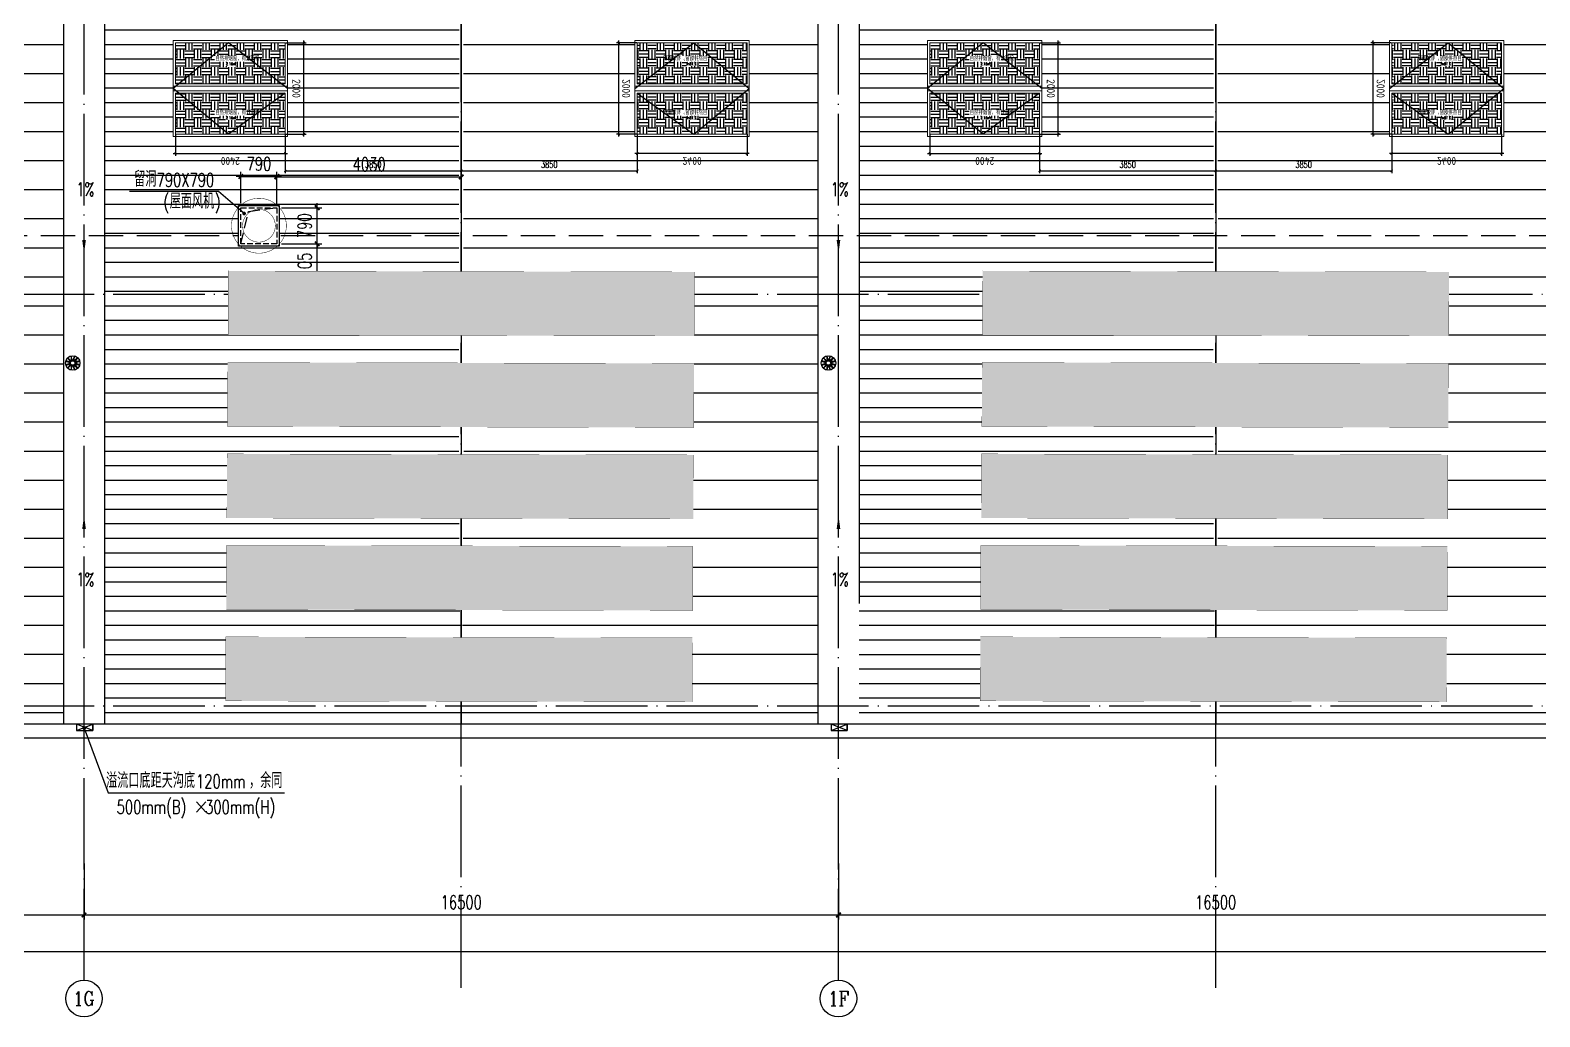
# Model space of a CAD drawing. Extents: x -1313754 to 847533, y 489853 to 941203.
# Drawn here: x 271868 to 304885, y 735026 to 756595 of the extents above; entities that cross this region are included whole.
import ezdxf
from ezdxf.enums import TextEntityAlignment as Align

# ---------------------------------------------------------------- set-up
doc = ezdxf.new("R2010")
doc.units = 0
doc.header["$LTSCALE"] = 1000
doc.header["$MEASUREMENT"] = 0
for name, pattern in [('DASH', [0.35, 0.25, -0.1]), ('DOTE', [2.42, 2, -0.2, 0.02, -0.2]), ('HIDDEN', [9.525, 6.35, -3.175])]:
    doc.linetypes.add(name, pattern=pattern)
doc.layers.get('Defpoints').update_dxf_attribs({"color": 210})
for name, color, linetype in [('99平面图例外参$0$A-HATCH-2', 251, 'Continuous'), ('A-AXIS-D', 1, 'Continuous'), ('A-AXIS-DOTE', 14, 'DOTE'), ('A-AXIS-DP', 126, 'Continuous'), ('A-AXIS-SYMB', 3, 'Continuous'), ('A-HATCH-2', 251, 'Continuous'), ('A-LIN-V', 9, 'Continuous'), ('A-SFCE', 30, 'Continuous'), ('A-WINDOW', 140, 'Continuous'), ('AS-COLN', 6, 'Continuous'), ('AS-WALL', 40, 'Continuous'), ('AS-结构边线层', 200, 'Continuous'), ('DIM_SYMB', 3, 'Continuous'), ('E-电气标注', 84, 'Continuous'), ('PUB_TEXT', 7, 'Continuous'), ('SPACE', 7, 'Continuous'), ('SPACE_HATCH', 8, 'Continuous'), ('参考线', 8, 'Continuous'), ('外框', 1, 'HIDDEN'), ('暖通', 7, 'Continuous'), ('虹吸溢流', 3, 'Continuous'), ('虹吸雨水斗', 6, 'Continuous'), ('虹吸雨水标注XT', 7, 'Continuous')]:
    doc.layers.add(name, color=color, linetype=linetype)
doc.layers.add('A-加建区域', color=47, linetype='Continuous', plot=False)
doc.layers.add('成型线', color=3, linetype='Continuous', lineweight=18)
doc.styles.add('_TCH_AXIS', font='COMPLEX', dxfattribs={"bigfont": 'GBCBIG'})
doc.styles.add('_TCH_DIM', font='SIMPLEX', dxfattribs={"bigfont": 'GBCBIG'})
doc.styles.add('_TCH_DIM_T3', font='SIMPLEX', dxfattribs={"width": 0.705882, "bigfont": 'GBCBIG'})
doc.styles.add('_TCH_SPACE', font='SIMPLEX', dxfattribs={"height": 5, "bigfont": 'GBCBIG'})
doc.styles.get("Standard").update_dxf_attribs({"font": 'gbenor.shx', "bigfont": 'gbcbig.shx'})
doc.dimstyles.new('_TCH_ARCH&&100', dxfattribs={"dimtxt": 297.5, "dimasz": 100, "dimexe": 100, "dimexo": 100, "dimgap": 126.25, "dimtad": 1, "dimdec": 0, "dimzin": 0, "dimdsep": 46, "dimtxsty": '_TCH_DIM_T3', "dimblk": 'ARCHTICK', "dimcen": 0.09, "dimclrt": 7, "dimazin": 2, "dimtfac": 1, "dimtdec": 0, "dimtix": 1, "dimtmove": 2, "dimatfit": 3, "dimfxl": 0, "dimtolj": 1, "dimtzin": 0, "dimarcsym": 0})
doc.dimstyles.new('_TCH_ARCH&&50', dxfattribs={"dimtxt": 148.75, "dimasz": 50, "dimexe": 50, "dimexo": 50, "dimgap": 63.125, "dimtad": 1, "dimdec": 0, "dimzin": 0, "dimdsep": 46, "dimtxsty": '_TCH_DIM_T3', "dimblk": 'ARCHTICK', "dimcen": 0.09, "dimclrt": 7, "dimazin": 2, "dimtfac": 1, "dimtdec": 0, "dimtix": 1, "dimtmove": 2, "dimatfit": 3, "dimfxl": 0, "dimtolj": 1, "dimtzin": 0, "dimarcsym": 0})
doc.dimstyles.new('_TCH_ARCH&&80', dxfattribs={"dimtxt": 238, "dimasz": 80, "dimexe": 80, "dimexo": 80, "dimgap": 101, "dimtad": 1, "dimdec": 0, "dimzin": 0, "dimdsep": 46, "dimtxsty": '_TCH_DIM_T3', "dimblk": 'ARCHTICK', "dimcen": 0.09, "dimclrt": 7, "dimazin": 2, "dimtfac": 1, "dimtdec": 0, "dimtix": 1, "dimtmove": 2, "dimatfit": 3, "dimfxl": 0, "dimtolj": 1, "dimtzin": 0, "dimarcsym": 0})
pattern_1 = [(180, (-500100, 0), (-6e-14, -635), [])]
pattern_2 = [(180, (-500100, 0), (-3e-14, -317.5), [])]
pattern_3 = [(0, (0, 0), (187.5, 187.5), [187.5, -187.5]), (0, (0, 70.31), (187.5, 187.5), [187.5, -187.5]), (0, (0, 140.62), (187.5, 187.5), [187.5, -187.5]), (90, (23.44, 164.06), (-187.5, 187.5), [187.5, -187.5]), (90, (93.75, 164.06), (-187.5, 187.5), [187.5, -187.5]), (90, (164.06, 164.06), (-187.5, 187.5), [187.5, -187.5])]

# ---------------------------------------------------------------- blocks, each defined once
blk = doc.blocks.new('rrrrrrrrrrrrrrrrrrrrr')
at = {"layer": 'A-HATCH-2'}
h = blk.add_hatch(dxfattribs=at)
h.set_pattern_fill('ANSI31', color=256, scale=400, angle=135)
h.set_pattern_definition(pattern_1)
h.paths.add_polyline_path([(-230998, 832220), (-235304.2, 818948.4), (-235249.4, 746374.3), (-235304.2, 741420), (-227504.2, 741420), (-227504.2, 832220)])
h = blk.add_hatch(dxfattribs=at)
h.set_pattern_fill('ANSI31', color=256, scale=200, angle=135)
h.set_pattern_definition(pattern_2)
h.paths.add_polyline_path([(-226604.2, 832220), (-218804.2, 832220), (-218804.2, 830430), (-218859, 746374.3), (-218804.2, 741420), (-226604.2, 741420)])
h = blk.add_hatch(dxfattribs=at)
h.set_pattern_fill('ANSI31', color=256, scale=400, angle=135)
h.set_pattern_definition(pattern_1)
h.paths.add_polyline_path([(-211004.2, 832220), (-218804.2, 832220), (-218804.2, 830430), (-218749.4, 746374.3), (-218804.2, 741420), (-211004.2, 741420)])
h = blk.add_hatch(dxfattribs=at)
h.set_pattern_fill('ANSI31', color=256, scale=200, angle=135)
h.set_pattern_definition(pattern_2)
h.paths.add_polyline_path([(-210104.2, 832220), (-202304.2, 832220), (-202304.2, 830430), (-202359, 746374.3), (-202304.2, 741420), (-210104.2, 741420)])
h = blk.add_hatch(dxfattribs=at)
h.set_pattern_fill('ANSI31', color=256, scale=400, angle=135)
h.set_pattern_definition(pattern_1)
h.paths.add_polyline_path([(-194504.2, 832220), (-202304.2, 832220), (-202304.2, 830430), (-202249.4, 746374.3), (-202304.2, 741420), (-194504.2, 741420)])
at = {"layer": 'A-LIN-V'}
for points in [[(-210104.2, 834858.4), (-210104.2, 744058.4)], [(-227504.2, 832220), (-227504.2, 741420)], [(-226604.2, 832220), (-226604.2, 741420)], [(-211004.2, 832220), (-211004.2, 741420)]]:
    blk.add_lwpolyline(points, dxfattribs=at)
at = {"layer": 'A-SFCE'}
for p, q in [((-218804.2, 832220), (-218804.2, 741420)), ((-202304.2, 832220), (-202304.2, 741420))]:
    blk.add_line(p, q, dxfattribs=at)
for points in [[(-144154.1, 741120), (-254654.1, 741120), (-254654.1, 757820)], [(-144154.1, 741420), (-254354.1, 741420), (-254354.1, 757520)]]:
    blk.add_lwpolyline(points, dxfattribs=at)
blk = doc.blocks.new('_ArchTick')
at = {"color": 0, "linetype": 'ByBlock', "const_width": 0.4}
blk.add_lwpolyline([(-0.5, -0.5), (0.5, 0.5)], dxfattribs=at)
blk = doc.blocks.new('44')
at = {"layer": 'A-AXIS-DP', "color": 1}
for p, q in [((280302, 745270), (280302, 747370)), ((277446, 744900), (279946, 744900))]:
    blk.add_line(p, q, dxfattribs=at)
for p, xscale, yscale, zscale, rotation in [((280302, 747320), -50.00000000000003, 50.00000000000003, 50.00000000000001, 270), ((280302, 745320), -50.00000000000001, 50.00000000000001, 50.00000000000001, 90), ((279896, 744900), -50, 50, 50, 180)]:
    blk.add_blockref('_ArchTick', p, dxfattribs=dict(at, xscale=xscale, yscale=yscale, zscale=zscale, rotation=rotation))
at = {"layer": 'A-AXIS-DP', "color": 1, "xscale": -50, "yscale": 50, "zscale": 50}
blk.add_blockref('_ArchTick', (277496, 744900), dxfattribs=at)
at = {"layer": 'A-AXIS-DP', "color": 1, "insert": (278696, 744737), "char_height": 175, "attachment_point": 5, "rotation": 180}
blk.add_mtext('\\A1;2400', dxfattribs=at)
blk.add_wipeout([(277446, 745270), (279946, 745270), (279946, 747370), (277446, 747370)]).dxf.layer = '参考线'
at = {"layer": 'SPACE_HATCH'}
h = blk.add_hatch(dxfattribs=at)
h.set_pattern_fill('土壤', color=1, scale=50, style=0)
h.set_pattern_definition(pattern_3)
h.paths.add_polyline_path([(277496, 746420), (279896, 746420), (279896, 747320), (277496, 747320)])
h.paths.add_polyline_path([(278352, 746904), (279057, 746904), (279057, 747034), (278352, 747034)])
h.paths.add_polyline_path([(278591, 746811), (278817, 746811), (278817, 746895), (278591, 746895)])
h = blk.add_hatch(dxfattribs=at)
h.set_pattern_fill('土壤', color=1, scale=50, style=0)
h.set_pattern_definition(pattern_3)
h.paths.add_polyline_path([(277496, 746220), (279896, 746220), (279896, 745320), (277496, 745320)])
h.paths.add_polyline_path([(278352, 745724), (279057, 745724), (279057, 745854), (278352, 745854)])
h.paths.add_polyline_path([(278591, 745631), (278817, 745631), (278817, 745715), (278591, 745715)])
at = {"layer": 'A-AXIS-DP', "color": 1}
for p, q in [((279906, 747320), (280352, 747320)), ((277496, 745320), (277496, 744850)), ((279896, 745320), (279896, 744850)), ((279906, 745320), (280352, 745320))]:
    blk.add_line(p, q, dxfattribs=at)
at = {"layer": '外框'}
for points in [[(279946, 746320), (278658, 747320), (277446, 746320)], [(279896, 746220), (278658, 745320), (277446, 746320)]]:
    blk.add_lwpolyline(points, dxfattribs=at)
at = {"layer": '成型线'}
for p, q in [((279946, 745270), (279946, 747370)), ((277446, 746370), (279946, 746370)), ((277446, 746270), (279946, 746270)), ((277496, 746420), (279896, 746420)), ((277496, 746220), (279896, 746220))]:
    blk.add_line(p, q, dxfattribs=at)
for points in [[(279946, 745270), (277446, 745270), (277446, 747370), (279946, 747370)], [(277496, 746420), (277496, 747320), (279896, 747320), (279896, 746420)], [(279896, 746220), (279896, 745320), (277496, 745320), (277496, 746220)]]:
    blk.add_lwpolyline(points, dxfattribs=at)
at = {"layer": 'A-AXIS-DP', "color": 1, "insert": (280139, 746320), "char_height": 175, "attachment_point": 5, "rotation": 270}
blk.add_mtext('\\A1;2000', dxfattribs=at)
at = {"layer": 'SPACE', "color": 1, "style": '_TCH_SPACE'}
for p in [(278365, 746930), (278365, 745750)]:
    blk.add_text('自然排烟窗，有效面积', height=96.5, dxfattribs=at).set_placement(p)
at = {"layer": 'SPACE', "color": 1, "style": '_TCH_SPACE', "width": 0.705882}
for s, height, p in [('2.16m', 59.5, (278600, 746828)), ('2', 29.8, (278792, 746863)), ('2.16m', 59.5, (278600, 745648)), ('2', 29.8, (278792, 745683))]:
    blk.add_text(s, height=height, dxfattribs=at).set_placement(p)
blk = doc.blocks.new('*D2540')
at = {"layer": 'A-WINDOW', "color": 0, "lineweight": -2}
for p, q in [((293946, 817220), (293946, 816470)), ((297796, 817220), (297796, 816470)), ((293946, 816520), (297796, 816520))]:
    blk.add_line(p, q, dxfattribs=at)
at = {"layer": 'Defpoints', "color": 0}
for p in [(293946, 817270), (297796, 817270), (297796, 816520)]:
    blk.add_point(p, dxfattribs=at)
at = {"layer": 'A-WINDOW', "color": 0, "lineweight": -2, "xscale": 50, "yscale": 50, "zscale": 50, "rotation": 180}
blk.add_blockref('_ArchTick', (293946, 816520), dxfattribs=at)
at = {"layer": 'A-WINDOW', "color": 0, "lineweight": -2, "xscale": 50, "yscale": 50, "zscale": 50}
blk.add_blockref('_ArchTick', (297796, 816520), dxfattribs=at)
at = {"layer": 'A-WINDOW', "color": 7, "insert": (295871, 816658), "char_height": 148.8, "attachment_point": 5, "style": '_TCH_DIM_T3'}
blk.add_mtext('\\A1;3850', dxfattribs=at)
blk = doc.blocks.new('*D2541')
at = {"layer": 'A-WINDOW', "color": 0, "lineweight": -2}
for p, q in [((297796, 817220), (297796, 816470)), ((301646, 817220), (301646, 816470)), ((297796, 816520), (301646, 816520))]:
    blk.add_line(p, q, dxfattribs=at)
at = {"layer": 'Defpoints', "color": 0}
for p in [(297796, 817270), (301646, 817270), (301646, 816520)]:
    blk.add_point(p, dxfattribs=at)
at = {"layer": 'A-WINDOW', "color": 0, "lineweight": -2, "xscale": 50, "yscale": 50, "zscale": 50, "rotation": 180}
blk.add_blockref('_ArchTick', (297796, 816520), dxfattribs=at)
at = {"layer": 'A-WINDOW', "color": 0, "lineweight": -2, "xscale": 50, "yscale": 50, "zscale": 50}
blk.add_blockref('_ArchTick', (301646, 816520), dxfattribs=at)
at = {"layer": 'A-WINDOW', "color": 7, "insert": (299721, 816658), "char_height": 148.8, "attachment_point": 5, "style": '_TCH_DIM_T3'}
blk.add_mtext('\\A1;3850', dxfattribs=at)
blk = doc.blocks.new('*D1373')
at = {"layer": 'A-AXIS-D', "color": 0, "lineweight": -2}
for p, q in [((-22718, -66440), (-22718, -67667)), ((-6218, -66440), (-6218, -67667)), ((-22718, -67567), (-6218, -67567))]:
    blk.add_line(p, q, dxfattribs=at)
at = {"layer": 'Defpoints', "color": 0}
for p in [(-22718, -66340), (-6218, -66340), (-6218, -67567)]:
    blk.add_point(p, dxfattribs=at)
at = {"layer": 'A-AXIS-D', "color": 0, "lineweight": -2, "xscale": 100, "yscale": 100, "zscale": 100, "rotation": 180}
blk.add_blockref('_ArchTick', (-22718, -67567), dxfattribs=at)
at = {"layer": 'A-AXIS-D', "color": 0, "lineweight": -2, "xscale": 100, "yscale": 100, "zscale": 100}
blk.add_blockref('_ArchTick', (-6218, -67567), dxfattribs=at)
at = {"layer": 'A-AXIS-D', "color": 7, "insert": (-14468, -67292), "char_height": 297.5, "attachment_point": 5, "style": '_TCH_DIM_T3'}
blk.add_mtext('\\A1;16500', dxfattribs=at)
blk = doc.blocks.new('*D1374')
at = {"layer": 'A-AXIS-D', "color": 0, "lineweight": -2}
for p, q in [((-6218, -66440), (-6218, -67667)), ((10282, -66440), (10282, -67667)), ((-6218, -67567), (10282, -67567))]:
    blk.add_line(p, q, dxfattribs=at)
at = {"layer": 'Defpoints', "color": 0}
for p in [(-6218, -66340), (10282, -66340), (10282, -67567)]:
    blk.add_point(p, dxfattribs=at)
at = {"layer": 'A-AXIS-D', "color": 0, "lineweight": -2, "xscale": 100, "yscale": 100, "zscale": 100, "rotation": 180}
blk.add_blockref('_ArchTick', (-6218, -67567), dxfattribs=at)
at = {"layer": 'A-AXIS-D', "color": 0, "lineweight": -2, "xscale": 100, "yscale": 100, "zscale": 100}
blk.add_blockref('_ArchTick', (10282, -67567), dxfattribs=at)
at = {"layer": 'A-AXIS-D', "color": 7, "insert": (2032, -67292), "char_height": 297.5, "attachment_point": 5, "style": '_TCH_DIM_T3'}
blk.add_mtext('\\A1;16500', dxfattribs=at)
blk = doc.blocks.new('*D1375')
at = {"layer": 'A-AXIS-D', "color": 0, "lineweight": -2}
for p, q in [((10282, -66440), (10282, -67667)), ((26782, -66440), (26782, -67667)), ((10282, -67567), (26782, -67567))]:
    blk.add_line(p, q, dxfattribs=at)
at = {"layer": 'Defpoints', "color": 0}
for p in [(10282, -66340), (26782, -66340), (26782, -67567)]:
    blk.add_point(p, dxfattribs=at)
at = {"layer": 'A-AXIS-D', "color": 0, "lineweight": -2, "xscale": 100, "yscale": 100, "zscale": 100, "rotation": 180}
blk.add_blockref('_ArchTick', (10282, -67567), dxfattribs=at)
at = {"layer": 'A-AXIS-D', "color": 0, "lineweight": -2, "xscale": 100, "yscale": 100, "zscale": 100}
blk.add_blockref('_ArchTick', (26782, -67567), dxfattribs=at)
at = {"layer": 'A-AXIS-D', "color": 7, "insert": (18532, -67292), "char_height": 297.5, "attachment_point": 5, "style": '_TCH_DIM_T3'}
blk.add_mtext('\\A1;16500', dxfattribs=at)
blk = doc.blocks.new('*D1383')
at = {"layer": 'A-AXIS-D', "color": 0, "lineweight": -2}
for p, q in [((-33818, -66540), (-33818, -68467)), ((92682, -66540), (92682, -68467)), ((-33818, -68367), (92682, -68367))]:
    blk.add_line(p, q, dxfattribs=at)
at = {"layer": 'Defpoints', "color": 0}
for p in [(-33818, -66440), (92682, -66440), (92682, -68367)]:
    blk.add_point(p, dxfattribs=at)
at = {"layer": 'A-AXIS-D', "color": 0, "lineweight": -2, "xscale": 100, "yscale": 100, "zscale": 100, "rotation": 180}
blk.add_blockref('_ArchTick', (-33818, -68367), dxfattribs=at)
at = {"layer": 'A-AXIS-D', "color": 0, "lineweight": -2, "xscale": 100, "yscale": 100, "zscale": 100}
blk.add_blockref('_ArchTick', (92682, -68367), dxfattribs=at)
at = {"layer": 'A-AXIS-D', "color": 7, "insert": (29432, -68092), "char_height": 297.5, "attachment_point": 5, "style": '_TCH_DIM_T3'}
blk.add_mtext('\\A1;126500', dxfattribs=at)
blk = doc.blocks.new('*D1506')
at = {"layer": 'A-AXIS-DP', "color": 0, "lineweight": -2}
for p, q in [((18532, -62670), (18532, -62150)), ((18532, -62230), (21732, -62230)), ((21732, -62670), (21732, -62150))]:
    blk.add_line(p, q, dxfattribs=at)
at = {"layer": 'Defpoints', "color": 0}
for p in [(21732, -62230), (18532, -62750), (21732, -62750)]:
    blk.add_point(p, dxfattribs=at)
at = {"layer": 'A-AXIS-DP', "color": 0, "lineweight": -2, "xscale": 80, "yscale": 80, "zscale": 80, "rotation": 180}
blk.add_blockref('_ArchTick', (18532, -62230), dxfattribs=at)
at = {"layer": 'A-AXIS-DP', "color": 0, "lineweight": -2, "xscale": 80, "yscale": 80, "zscale": 80}
blk.add_blockref('_ArchTick', (21732, -62230), dxfattribs=at)
at = {"layer": 'A-AXIS-DP', "color": 7, "insert": (20132, -62010), "char_height": 238, "attachment_point": 5, "style": '_TCH_DIM_T3'}
blk.add_mtext('\\A1;3200', dxfattribs=at)
blk = doc.blocks.new('*D1507')
at = {"layer": 'A-AXIS-DP', "color": 0, "lineweight": -2}
for p, q in [((15332, -62670), (15332, -62150)), ((15332, -62230), (18532, -62230)), ((18532, -62670), (18532, -62150))]:
    blk.add_line(p, q, dxfattribs=at)
at = {"layer": 'Defpoints', "color": 0}
for p in [(18532, -62230), (15332, -62750), (18532, -62750)]:
    blk.add_point(p, dxfattribs=at)
at = {"layer": 'A-AXIS-DP', "color": 0, "lineweight": -2, "xscale": 80, "yscale": 80, "zscale": 80, "rotation": 180}
blk.add_blockref('_ArchTick', (15332, -62230), dxfattribs=at)
at = {"layer": 'A-AXIS-DP', "color": 0, "lineweight": -2, "xscale": 80, "yscale": 80, "zscale": 80}
blk.add_blockref('_ArchTick', (18532, -62230), dxfattribs=at)
at = {"layer": 'A-AXIS-DP', "color": 7, "insert": (16932, -62010), "char_height": 238, "attachment_point": 5, "style": '_TCH_DIM_T3'}
blk.add_mtext('\\A1;3200', dxfattribs=at)
blk = doc.blocks.new('*D1508')
at = {"layer": 'A-AXIS-DP', "color": 0, "lineweight": -2}
for p, q in [((2032, -62670), (2032, -62150)), ((2032, -62230), (5232, -62230)), ((5232, -62670), (5232, -62150))]:
    blk.add_line(p, q, dxfattribs=at)
at = {"layer": 'Defpoints', "color": 0}
for p in [(5232, -62230), (2032, -62750), (5232, -62750)]:
    blk.add_point(p, dxfattribs=at)
at = {"layer": 'A-AXIS-DP', "color": 0, "lineweight": -2, "xscale": 80, "yscale": 80, "zscale": 80, "rotation": 180}
blk.add_blockref('_ArchTick', (2032, -62230), dxfattribs=at)
at = {"layer": 'A-AXIS-DP', "color": 0, "lineweight": -2, "xscale": 80, "yscale": 80, "zscale": 80}
blk.add_blockref('_ArchTick', (5232, -62230), dxfattribs=at)
at = {"layer": 'A-AXIS-DP', "color": 7, "insert": (3632, -62010), "char_height": 238, "attachment_point": 5, "style": '_TCH_DIM_T3'}
blk.add_mtext('\\A1;3200', dxfattribs=at)
blk = doc.blocks.new('*D1509')
at = {"layer": 'A-AXIS-DP', "color": 0, "lineweight": -2}
for p, q in [((-1168, -62670), (-1168, -62150)), ((-1168, -62230), (2032, -62230)), ((2032, -62670), (2032, -62150))]:
    blk.add_line(p, q, dxfattribs=at)
at = {"layer": 'Defpoints', "color": 0}
for p in [(2032, -62230), (-1168, -62750), (2032, -62750)]:
    blk.add_point(p, dxfattribs=at)
at = {"layer": 'A-AXIS-DP', "color": 0, "lineweight": -2, "xscale": 80, "yscale": 80, "zscale": 80, "rotation": 180}
blk.add_blockref('_ArchTick', (-1168, -62230), dxfattribs=at)
at = {"layer": 'A-AXIS-DP', "color": 0, "lineweight": -2, "xscale": 80, "yscale": 80, "zscale": 80}
blk.add_blockref('_ArchTick', (2032, -62230), dxfattribs=at)
at = {"layer": 'A-AXIS-DP', "color": 7, "insert": (432, -62010), "char_height": 238, "attachment_point": 5, "style": '_TCH_DIM_T3'}
blk.add_mtext('\\A1;3200', dxfattribs=at)
blk = doc.blocks.new('*D138')
at = {"layer": 'A-AXIS-DP', "color": 0, "lineweight": -2}
for p, q in [((-495, 395), (-1374, 395)), ((-1274, 395), (-1274, 495)), ((-1274, 395), (-1274, -395)), ((-495, -395), (-1374, -395)), ((-1274, -395), (-1274, -495))]:
    blk.add_line(p, q, dxfattribs=at)
at = {"layer": 'Defpoints', "color": 0}
for p in [(-395, 395), (-1274, -395), (-395, -395)]:
    blk.add_point(p, dxfattribs=at)
at = {"layer": 'A-AXIS-DP', "color": 0, "lineweight": -2, "xscale": 100, "yscale": 100, "zscale": 100}
for p, rotation in [((-1274, 395), 270), ((-1274, -395), 90)]:
    blk.add_blockref('_ArchTick', p, dxfattribs=dict(at, rotation=rotation))
at = {"layer": 'A-AXIS-DP', "color": 7, "insert": (-999, 0), "char_height": 297.5, "attachment_point": 5, "rotation": 270, "style": '_TCH_DIM_T3'}
blk.add_mtext('\\A1;790', dxfattribs=at)
blk = doc.blocks.new('*D139')
at = {"layer": 'A-AXIS-DP', "color": 0, "lineweight": -2}
for p, q in [((-395, -495), (-395, -1178)), ((395, -495), (395, -1178)), ((-395, -1078), (-495, -1078)), ((395, -1078), (-395, -1078)), ((395, -1078), (495, -1078))]:
    blk.add_line(p, q, dxfattribs=at)
at = {"layer": 'Defpoints', "color": 0}
for p in [(-395, -395), (395, -395), (-395, -1078)]:
    blk.add_point(p, dxfattribs=at)
at = {"layer": 'A-AXIS-DP', "color": 0, "lineweight": -2, "xscale": 100, "yscale": 100, "zscale": 100}
blk.add_blockref('_ArchTick', (-395, -1078), dxfattribs=at)
at = {"layer": 'A-AXIS-DP', "color": 0, "lineweight": -2, "xscale": 100, "yscale": 100, "zscale": 100, "rotation": 180}
blk.add_blockref('_ArchTick', (395, -1078), dxfattribs=at)
at = {"layer": 'A-AXIS-DP', "color": 7, "insert": (0, -1353), "char_height": 297.5, "attachment_point": 5, "rotation": 180, "style": '_TCH_DIM_T3'}
blk.add_mtext('\\A1;790', dxfattribs=at)
blk = doc.blocks.new('*D2374')
at = {"layer": 'A-AXIS-DP', "color": 0, "lineweight": -2}
for p, q in [((277266, 752805), (277266, 753488)), ((281296, 752805), (281296, 753488)), ((277266, 753388), (281296, 753388))]:
    blk.add_line(p, q, dxfattribs=at)
at = {"layer": 'Defpoints', "color": 0}
for p in [(281296, 753388), (277266, 752705), (281296, 752705)]:
    blk.add_point(p, dxfattribs=at)
at = {"layer": 'A-AXIS-DP', "color": 0, "lineweight": -2, "xscale": 100, "yscale": 100, "zscale": 100, "rotation": 180}
blk.add_blockref('_ArchTick', (277266, 753388), dxfattribs=at)
at = {"layer": 'A-AXIS-DP', "color": 0, "lineweight": -2, "xscale": 100, "yscale": 100, "zscale": 100}
blk.add_blockref('_ArchTick', (281296, 753388), dxfattribs=at)
at = {"layer": 'A-AXIS-DP', "color": 7, "insert": (279281, 753663), "char_height": 297.5, "attachment_point": 5, "style": '_TCH_DIM_T3'}
blk.add_mtext('\\A1;4030', dxfattribs=at)
blk = doc.blocks.new('*D2375')
at = {"layer": 'A-AXIS-DP', "color": 0, "lineweight": -2}
for p, q in [((277366, 751925), (278245, 751925)), ((278145, 750820), (278145, 751925)), ((277366, 750820), (278245, 750820))]:
    blk.add_line(p, q, dxfattribs=at)
at = {"layer": 'Defpoints', "color": 0}
for p in [(277266, 751925), (278145, 751925), (277266, 750820)]:
    blk.add_point(p, dxfattribs=at)
at = {"layer": 'A-AXIS-DP', "color": 0, "lineweight": -2, "xscale": 100, "yscale": 100, "zscale": 100}
for p, rotation in [((278145, 751925), 90), ((278145, 750820), 270)]:
    blk.add_blockref('_ArchTick', p, dxfattribs=dict(at, rotation=rotation))
at = {"layer": 'A-AXIS-DP', "color": 7, "insert": (277870, 751372), "char_height": 297.5, "attachment_point": 5, "rotation": 90, "style": '_TCH_DIM_T3'}
blk.add_mtext('\\A1;1105', dxfattribs=at)
blk = doc.blocks.new('w42343eeee')
blk.add_wipeout([(367285, 568212), (365883, 568215), (365906, 578415), (367306, 578412)]).dxf.layer = '参考线'
at = {"layer": '99平面图例外参$0$A-HATCH-2'}
h = blk.add_hatch(dxfattribs=at)
h.set_pattern_fill('ANSI33', color=256, scale=75)
h.set_pattern_definition([(45, (1135667.22, 924695.12), (-168.3798, 168.3798), []), (45, (1135835.6, 924695.12), (-168.3798, 168.3798), [119.0625, -59.53125])])
h.paths.add_polyline_path([(366843, 550430), (365843, 550432)])
h.paths.add_polyline_path([(365906, 578415), (367306, 578412), (367283, 568212), (365883, 568215)])
at = {"layer": 'E-电气标注', "color": 1, "const_width": 5}
blk.add_lwpolyline([(365906, 578415), (365883, 568215), (367283, 568212), (367306, 578412)], close=True, dxfattribs=at)
blk = doc.blocks.new('w242343')
at = {"layer": 'A-SFCE', "rotation": 270.1299680659603}
for p in [(40598206456.870789, 3386142450.938126), (40598206448.88591, 3386140450.939666), (40598206440.901077, 3386138450.941208), (40598206432.916237, 3386136450.94275), (40598206424.931412, 3386134450.944291)]:
    blk.add_blockref('w42343eeee', p, dxfattribs=at)
for p in [(40598189956.913239, 3386142413.510038), (40598189948.92836, 3386140413.511582), (40598189940.943527, 3386138413.513124), (40598189932.958687, 3386136413.514666), (40598189924.973862, 3386134413.516207)]:
    blk.add_blockref('w42343eeee', p, dxfattribs=at)
for p in [(40598173456.955688, 3386142376.081957), (40598173448.97081, 3386140376.083501), (40598173440.985977, 3386138376.085043), (40598173433.001137, 3386136376.086585), (40598173425.016312, 3386134376.088127)]:
    blk.add_blockref('w42343eeee', p, dxfattribs=at)
blk = doc.blocks.new('“奔腾”虹吸雨水斗')
at = {"layer": '虹吸雨水斗', "lineweight": 25}
for p, q in [((947082, 86711), (947055, 86795)), ((947125, 86795), (947098, 86711)), ((946944, 86685), (947028, 86658)), ((947028, 86641), (946944, 86614)), ((947032, 86673), (946946, 86692)), ((946946, 86607), (947032, 86625)), ((946982, 86753), (947040, 86688)), ((947040, 86611), (946982, 86546)), ((947052, 86699), (946987, 86758)), ((946987, 86541), (947052, 86600)), ((947048, 86793), (947066, 86707)), ((947066, 86592), (947048, 86506)), ((947055, 86504), (947082, 86587)), ((947098, 86587), (947125, 86504)), ((947114, 86707), (947132, 86793)), ((947132, 86506), (947114, 86592)), ((947194, 86758), (947128, 86699)), ((947128, 86600), (947194, 86541)), ((947140, 86688), (947199, 86753)), ((947199, 86546), (947140, 86611)), ((947234, 86692), (947148, 86673)), ((947148, 86625), (947234, 86607)), ((947152, 86658), (947236, 86685)), ((947236, 86614), (947152, 86641))]:
    blk.add_line(p, q, dxfattribs=at)
for radius in [150, 47.6]:
    blk.add_circle((947090, 86649), radius, dxfattribs=at)
for centre, start, end in [((947025, 86649), 291.6382, 68.3675), ((947034, 86682), 261.6382, 38.3675), ((947034, 86617), 321.6382, 98.3675), ((947057, 86706), 231.6382, 8.3675), ((947057, 86593), 351.6382, 128.3675), ((947090, 86715), 201.6382, 338.3675), ((947090, 86584), 21.6382, 158.3675), ((947123, 86706), 171.6382, 308.3675), ((947123, 86593), 51.6382, 188.3675), ((947147, 86682), 141.6382, 278.3675), ((947147, 86617), 81.6382, 218.3675), ((947155, 86649), 111.6382, 248.3675)]:
    blk.add_arc(centre, 8.82, start, end, dxfattribs=at)
blk = doc.blocks.new('溢流口')
at = {"layer": '虹吸雨水标注XT'}
for p, q in [((-250, 98), (250, -98)), ((250, 98), (-250, -98)), ((250, -98), (250, 98))]:
    blk.add_line(p, q, dxfattribs=at)
blk.add_lwpolyline([(-250, 98), (250, 98), (250, -98), (-250, -98)], close=True, dxfattribs=at)
blk = doc.blocks.new('w4234233')
at = {"layer": 'A-AXIS-SYMB'}
for points in [[(355546, 826830, 0, 0, 0), (355546, 825680, 0, 80, 0), (355546, 825980, 0, 0, 0)], [(355546, 818810, 0, 0, 0), (355546, 819960, 0, 80, 0), (355546, 819660, 0, 0, 0)]]:
    blk.add_lwpolyline(points, format="xyseb", dxfattribs=at)
at = {"layer": 'PUB_TEXT', "style": '_TCH_DIM', "width": 0.705882}
for p in [(355376, 826935), (355376, 818407)]:
    blk.add_text('1%%%', height=297.5, dxfattribs=at).set_placement(p)
blk = doc.blocks.new('21321423')
at = {"layer": 'A-AXIS-SYMB'}
for p, q in [((273050, 741339), (273570, 739920)), ((273570, 739920), (277430, 739920))]:
    blk.add_line(p, q, dxfattribs=at)
at = {"layer": 'A-AXIS-SYMB', "const_width": 40}
blk.add_lwpolyline([(273043, 741358, 1), (273057, 741320, 1)], format="xyb", close=True, dxfattribs=at)
at = {"layer": 'A-加建区域'}
for p in [(-82500, -73970), (-66000, -73970)]:
    blk.add_blockref('w4234233', p, dxfattribs=at)
at = {"layer": '虹吸溢流', "ltscale": 200, "xscale": -0.70754716981, "yscale": 0.70754716981, "zscale": 0.70754716981, "rotation": 180}
for p in [(273060, 741354), (289560, 741354)]:
    blk.add_blockref('溢流口', p, dxfattribs=at)
at = {"layer": '虹吸雨水斗', "xscale": 1.061320754715, "yscale": 1.061320754715, "zscale": 1.061320754715}
for p in [(-732368, 657357), (-715840, 657357)]:
    blk.add_blockref('“奔腾”虹吸雨水斗', p, dxfattribs=at)
at = {"layer": 'PUB_TEXT', "style": '_TCH_DIM'}
for s, height, p in [('溢流口底距天沟底', 337.6, (273529, 740025)), ('，余同', 337.6, (276655, 740025)), ('×', 338, (275449, 739465))]:
    blk.add_text(s, height=height, dxfattribs=at).set_placement(p)
at = {"layer": 'PUB_TEXT', "style": '_TCH_DIM', "width": 0.705882}
for s, p in [('120mm', (275495, 740025)), ('500mm(B)', (273759, 739465)), ('300mm(H)', (275695, 739465))]:
    blk.add_text(s, height=297.5, dxfattribs=at).set_placement(p)
blk = doc.blocks.new('nr3453464')
at = {"layer": 'A-LIN-V'}
blk.add_blockref('44', (14050, 72000), dxfattribs=at)
at = {"layer": 'A-LIN-V', "xscale": -0.9999999999999998}
blk.add_blockref('44', (581541.6, 72000), dxfattribs=at)
at = {"layer": 'A-WINDOW', "color": 1}
for p1, p2, picture, middle in [((293945.8, 817270), (297795.8, 817270), '*D2540', (295870.8, 816657.5)), ((297795.8, 817270), (301645.8, 817270), '*D2541', (299720.8, 816657.5))]:
    dim = blk.add_aligned_dim(p1=p1, p2=p2, distance=-750, dimstyle='_TCH_ARCH&&50', dxfattribs=at)
    dim.commit()
    dim.dimension.update_dxf_attribs({"geometry": picture, "text_midpoint": middle})
blk = doc.blocks.new('242343243')
at = {"layer": 'A-WINDOW'}
for p in [(-16500, -63000), (0, -63000)]:
    blk.add_blockref('nr3453464', p, dxfattribs=at)
blk = doc.blocks.new('dote')
at = {"layer": 'A-AXIS-D'}
for centre in [(-6217.8, -69393.9), (10282.2, -69393.9)]:
    blk.add_circle(centre, 400, dxfattribs=at)
at = {"layer": 'A-AXIS-DOTE'}
for p, q in [((-6217.8, -68993.9), (-6217.8, 36662.3)), ((2032.2, -69160), (2032.2, 36662.3)), ((10282.2, -68993.9), (10282.2, 36662.3)), ((18532.2, -69160), (18532.2, 36662.3)), ((76282.2, -54000), (-41310, -54000)), ((76282.2, -63000), (-41310, -63000))]:
    blk.add_line(p, q, dxfattribs=at)
at = {"layer": 'DIM_SYMB', "linetype": 'DASH', "ltscale": 3}
blk.add_lwpolyline([(-42863.6, -52710.9), (162136.4, -52710.9)], dxfattribs=at)
at = {"layer": 'PUB_TEXT', "style": '_TCH_AXIS'}
for s, height, p, p2 in [('1G', 300.65, (-6454, -69544.2), (-5981.6, -69544.2)), ('1F', 314.07, (10050.4, -69550.9), (10514, -69550.9))]:
    blk.add_text(s, height=height, dxfattribs=at).set_placement(p, p2, align=Align.FIT)
at = {"layer": 'A-AXIS-D'}
for base, p1, p2, picture, middle in [((-6217.8, -67566.7), (-22717.8, -66340), (-6217.8, -66340), '*D1373', (-14467.8, -67291.7)), ((10282.2, -67566.7), (-6217.8, -66340), (10282.2, -66340), '*D1374', (2032.2, -67291.7)), ((26782.2, -67566.7), (10282.2, -66340), (26782.2, -66340), '*D1375', (18532.2, -67291.7)), ((92682.2, -68366.7), (-33817.8, -66440), (92682.2, -66440), '*D1383', (29432.2, -68091.7))]:
    dim = blk.add_linear_dim(base=base, p1=p1, p2=p2, angle=0, dimstyle='_TCH_ARCH&&100', override={"dimgap": 0}, dxfattribs=at)
    dim.commit()
    dim.dimension.update_dxf_attribs({"geometry": picture, "text_midpoint": middle, "dimtype": 161})
at = {"layer": 'A-AXIS-DP'}
for p1, p2, picture, middle in [((-1167.8, -62750), (2032.2, -62750), '*D1509', (432.2, -62010)), ((2032.2, -62750), (5232.2, -62750), '*D1508', (3632.2, -62010)), ((15332.2, -62750), (18532.2, -62750), '*D1507', (16932.2, -62010)), ((18532.2, -62750), (21732.2, -62750), '*D1506', (20132.2, -62010))]:
    dim = blk.add_aligned_dim(p1=p1, p2=p2, distance=520, dimstyle='_TCH_ARCH&&80', dxfattribs=at)
    dim.commit()
    dim.dimension.update_dxf_attribs({"geometry": picture, "text_midpoint": middle})
blk = doc.blocks.new('fengji')
at = {"layer": 'DIM_SYMB'}
blk.add_line((884.2, -747.9), (2834.2, -747.9), dxfattribs=at)
at = {"layer": 'DIM_SYMB', "color": 7, "style": '_TCH_DIM', "width": 0.705882}
for s, p in [(')', (967.7, -372.9)), ('(', (2090.7, -372.9)), ('790X790', (2237.7, -852.9))]:
    blk.add_text(s, height=297.5, rotation=180, dxfattribs=at).set_placement(p)
at = {"layer": 'DIM_SYMB', "color": 7, "style": '_TCH_DIM'}
for s, p in [('屋面风机', (1950.7, -372.9)), ('留洞', (2729.2, -852.9))]:
    blk.add_text(s, height=337.59, rotation=180, dxfattribs=at).set_placement(p)
blk.add_wipeout([(-445, 445), (445, 445), (445, -445), (-445, -445)]).dxf.layer = '参考线'
at = {"layer": 'A-HATCH-2', "const_width": 10}
for points in [[(0, -600.2, -1), (0, 600.2, -1)], [(0, -600.2, 1), (0, 600.2, 1)]]:
    blk.add_lwpolyline(points, format="xyb", dxfattribs=at)
at = {"layer": 'A-HATCH-2', "linetype": 'DASH', "const_width": 10}
for points in [[(0, -358.3, -1), (0, 358.3, -1)], [(0, -358.3, 1), (0, 358.3, 1)]]:
    blk.add_lwpolyline(points, format="xyb", dxfattribs=at)
at = {"layer": 'AS-COLN', "ltscale": 0.5}
blk.add_lwpolyline([(-445, 445), (445, 445), (445, -445), (-445, -445)], close=True, dxfattribs=at)
at = {"layer": 'AS-COLN', "linetype": 'DASH', "ltscale": 0.5}
blk.add_lwpolyline([(-395, 395), (395, 395), (395, -395), (-395, -395)], close=True, dxfattribs=at)
at = {"layer": 'AS-结构边线层', "linetype": 'DASH'}
blk.add_lwpolyline([(395, 395), (225.4, -315), (-395, -395)], dxfattribs=at)
at = {"layer": 'DIM_SYMB'}
blk.add_line((324.2, -267.9), (884.2, -747.9), dxfattribs=at)
at = {"layer": 'DIM_SYMB', "const_width": 40}
blk.add_lwpolyline([(310.3, -253.5, -1), (338.1, -282.3, -1)], format="xyb", close=True, dxfattribs=at)
at = {"layer": 'A-AXIS-DP'}
for p1, distance, picture, middle in [((-395, 395), -879.2, '*D138', (-999.2, 0)), ((395, -395), 682.9, '*D139', (0, -1352.9))]:
    dim = blk.add_aligned_dim(p1=p1, p2=(-395, -395), distance=distance, dimstyle='_TCH_ARCH&&100', dxfattribs=at)
    dim.commit()
    dim.dimension.update_dxf_attribs({"geometry": picture, "text_midpoint": middle})
blk = doc.blocks.new('2312321321')
at = {"layer": '暖通', "rotation": 180}
blk.add_blockref('fengji', (276870.8, 752320), dxfattribs=at)
at = {"layer": 'A-AXIS-DP'}
for p1, p2, distance, picture, middle in [((277265.8, 752705), (281295.8, 752705), 682.9, '*D2374', (279280.8, 753662.9)), ((277265.8, 750820), (277265.8, 751925), -879.2, '*D2375', (277870, 751372.5))]:
    dim = blk.add_aligned_dim(p1=p1, p2=p2, distance=distance, dimstyle='_TCH_ARCH&&100', dxfattribs=at)
    dim.commit()
    dim.dimension.update_dxf_attribs({"geometry": picture, "text_midpoint": middle})

msp = doc.modelspace()

# ---------------------------------------------------------------- block references
msp.add_blockref('rrrrrrrrrrrrrrrrrrrrr', (500100, 0))

# ---------------------------------------------------------------- next in the draw order: block references
at = {"layer": 'A-WINDOW'}
msp.add_blockref('242343243', (0, 0), dxfattribs=at)

# ---------------------------------------------------------------- next in the draw order: block references
at = {"layer": 'AS-WALL'}
msp.add_blockref('dote', (279263.6, 804820), dxfattribs=at)

# ---------------------------------------------------------------- next in the draw order: block references
at = {"layer": '暖通', "color": 7}
msp.add_blockref('2312321321', (0, 0), dxfattribs=at)

# ---------------------------------------------------------------- next in the draw order: block references
at = {"layer": 'A-WINDOW', "rotation": 359.8700319340397}
msp.add_blockref('w242343', (-40606042043.5, -3292924822.4), dxfattribs=at)

# ---------------------------------------------------------------- next in the draw order: block references
at = {"layer": '虹吸雨水斗', "linetype": 'Continuous'}
msp.add_blockref('21321423', (0, 0), dxfattribs=at)

doc.saveas('drawing.dxf')
